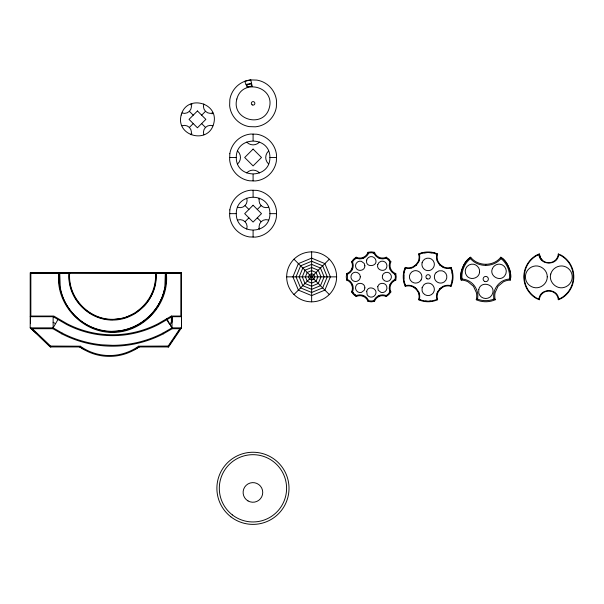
<?xml version="1.0" encoding="UTF-8"?>
<svg xmlns="http://www.w3.org/2000/svg" width="604" height="604" viewBox="0 0 604 604"><rect width="100%" height="100%" fill="white"/><g stroke="black" fill="none" stroke-linecap="round" stroke-linejoin="round"><path stroke-width="0.91" d="M171.362 323.087L171.393 316.051L180.838 316.051L180.838 273.423L166.372 273.423C169.573 304.038 143.246 332.645 112.54 332.404C81.834 332.645 55.508 304.038 58.709 273.423L30.849 273.423L30.849 316.051L53.794 316.051L67.029 323.729A99.305 99.305 0 0 0 158.097 323.729L171.393 316.051M30.525 323.684L30.525 272.774M165.745 272.774C169.143 303.238 143.193 332.004 112.54 331.747C81.887 332.004 55.938 303.238 59.335 272.774M112.54 331.747L112.54 331.369C137.621 331.249 160.317 312.245 164.832 287.572L165.345 273.159L165.73 273.159L155.704 273.136L156.111 272.797C158.301 297.243 137.508 320.007 112.971 320.052L112.518 320.052C87.988 320.226 66.901 297.636 68.992 273.159L68.992 272.963M470.554 258.678L470.675 257.213C477.915 266.628 493.574 266.628 500.822 257.213L503.411 259.199A24.975 24.975 0 0 1 510.72 276.858L510.297 280.09A15.825 15.825 0 0 0 503.457 281.789L498.028 286.281L495.091 292.691A15.825 15.825 0 0 0 495.227 299.735C489.346 302.43 482.151 302.43 476.269 299.735A15.825 15.825 0 0 0 476.405 292.691L473.468 286.281L468.04 281.789A15.825 15.825 0 0 0 461.199 280.09L460.769 276.858A24.975 24.975 0 0 1 468.085 259.199L470.675 257.213A18.747 18.747 0 0 0 462.868 267.383A18.747 18.747 0 0 0 461.199 280.09L462.166 279.093L461.871 276.858A23.881 23.881 0 0 1 468.863 259.977L470.554 258.678C478.111 267.617 493.377 267.617 500.935 258.678L500.822 257.213A18.747 18.747 0 0 1 508.628 267.383A18.747 18.747 0 0 1 510.297 280.09L509.331 279.093L509.625 276.858A23.881 23.881 0 0 0 502.634 259.977L500.935 258.678M236.277 157.501C236.051 135.658 270.139 135.658 269.913 157.501C270.139 179.335 236.051 179.335 236.277 157.501L229.709 157.501M236.277 213.65C236.051 191.815 270.139 191.815 269.913 213.65C270.139 235.492 236.051 235.492 236.277 213.65L229.709 213.65M346.681 273.627L346.258 276.858L346.681 280.09A8.562 8.562 0 0 1 351.588 291.936L353.574 294.518L356.156 296.504A8.562 8.562 0 0 1 368.002 301.411L371.233 301.834L374.465 301.411A8.562 8.562 0 0 1 386.303 296.504L388.893 294.518L390.879 291.936A8.562 8.562 0 0 1 395.786 280.09L396.209 276.858L395.786 273.627A8.562 8.562 0 0 1 390.879 261.789L388.893 259.199L386.303 257.213A8.562 8.562 0 0 1 374.465 252.313L371.233 251.883L368.002 252.313A8.562 8.562 0 0 1 356.156 257.213L353.574 259.199L351.588 261.789A8.562 8.562 0 0 1 346.681 273.627L347.421 274.193L347.421 279.531L348.161 279.848A9.37 9.37 0 0 1 352.812 291.068L352.51 291.808L354.148 293.944L356.284 295.582L357.024 295.288A9.37 9.37 0 0 1 368.251 299.931L368.561 300.671L371.233 301.019L373.899 300.671L374.216 299.931A9.37 9.37 0 0 1 385.435 295.288L386.183 295.582L388.319 293.944L389.957 291.808L389.656 291.068A9.37 9.37 0 0 1 394.306 279.848L395.039 279.531L395.394 276.858L395.039 274.193L394.306 273.876A9.37 9.37 0 0 1 389.656 262.657L389.957 261.909L388.319 259.78L386.183 258.135L385.435 258.437A9.37 9.37 0 0 1 374.216 253.786L373.899 253.053L371.233 252.698L368.561 253.053L368.251 253.786A9.37 9.37 0 0 1 357.024 258.437L356.284 258.135L354.148 259.78L352.51 261.909L352.812 262.657A9.37 9.37 0 0 1 348.161 273.876L347.421 274.193M403.766 275.039L403.766 278.678M404.121 272.313L404.363 270.494M452.132 281.411L452.373 279.592M356.156 296.504L356.284 295.582M386.183 258.135L386.303 257.213M476.269 299.735L477.492 299.063C479.644 289.573 471.89 279.471 462.166 279.093M539.349 299.735L538.987 299.063C539.817 287.897 557.832 287.897 558.662 299.063L558.3 299.735A9.498 9.498 0 0 0 555.303 293.461C551.777 290.139 545.873 290.139 542.347 293.461A9.498 9.498 0 0 0 539.349 299.735L536.337 298.489A24.975 24.975 0 0 1 536.337 255.228L539.349 253.982A9.498 9.498 0 0 0 542.347 260.264C545.873 263.578 551.777 263.578 555.303 260.264A9.498 9.498 0 0 0 558.3 253.982L561.312 255.228A24.975 24.975 0 0 1 561.312 298.489L558.3 299.735M558.3 253.982L558.662 254.654C557.764 266.107 539.289 265.647 538.889 254.171M418.655 299.735L419.327 299.388L419.637 297.915A11.31 11.31 0 0 0 418.715 291.928L416.405 288.591L413.061 286.281A11.31 11.31 0 0 0 407.073 285.352L405.609 285.662L405.254 286.334A10.721 10.721 0 0 1 412.819 286.809L415.99 288.999L418.179 292.17A10.721 10.721 0 0 1 418.655 299.735C424.536 302.43 431.724 302.43 437.606 299.735A10.721 10.721 0 0 1 438.081 292.17L440.271 288.999L443.442 286.809A10.721 10.721 0 0 1 451.007 286.334C453.702 280.452 453.702 273.265 451.007 267.383A10.721 10.721 0 0 1 443.442 266.908L440.271 264.718L438.081 261.547A10.721 10.721 0 0 1 437.606 253.982C431.724 251.287 424.536 251.287 418.655 253.982A10.721 10.721 0 0 1 418.179 261.547L415.99 264.718L412.819 266.908A10.721 10.721 0 0 1 405.254 267.383C402.558 273.265 402.558 280.452 405.254 286.334M437.606 253.982L436.934 254.337L436.624 255.809A11.31 11.31 0 0 0 437.545 261.789L439.855 265.133L443.2 267.444A11.31 11.31 0 0 0 449.18 268.365L450.652 268.055L451.007 267.383M53.129 327.912L53.137 316.7L30.2 316.707M32.322 328.712L52.91 328.712L53.137 327.866L62.197 333.098A109.853 109.853 0 0 0 102.114 344.831L112.563 345.329A109.853 109.853 0 0 0 162.937 333.098L171.989 327.866L181.487 327.866L181.487 272.774L30.2 272.774L30.2 327.866L50.321 346.938L79.894 346.938A51.015 51.015 0 0 0 139.041 346.938L168.614 346.938L181.487 327.866L179.901 328.712L168.161 346.092L138.588 346.228A50.208 50.208 0 0 1 80.34 346.235L50.653 346.092L32.322 328.712L30.2 327.866L53.137 327.866M418.655 253.982L419.327 254.337L421.819 253.303L428.13 252.472L434.442 253.303L434.593 252.736M50.321 346.938L50.653 346.092M352.223 291.845L352.57 290.985M363.185 296.292L363.495 295.545M378.972 258.18L379.282 257.425M404.642 269.822L405.473 267.806M405.254 267.383L405.609 268.055C403.215 273.536 403.215 280.18 405.609 285.662M451.007 286.334L450.652 285.662C453.038 280.18 453.038 273.536 450.652 268.055M450.78 285.911L451.339 284.575M52.91 328.712L61.812 333.853L62.197 333.098M538.987 254.654L539.349 253.982L540.829 258.444L542.347 260.264M52.714 328.599L57.976 319.493M80.347 346.228L79.683 346.809L84.326 349.761M170.102 343.986L172.148 340.958M174.194 337.923L175.726 335.65M176.745 334.14L178.792 331.105M373.899 253.053L374.465 252.313M368.002 301.411L368.561 300.671M389.369 292.985L390.244 291.845L389.897 290.985M405.609 268.055L407.073 268.365A11.31 11.31 0 0 0 413.061 267.444L416.405 265.133L418.715 261.789A11.31 11.31 0 0 0 419.637 255.809L419.327 254.337M450.652 285.662L449.18 285.352A11.31 11.31 0 0 0 443.2 286.281L439.855 288.591L437.545 291.928A11.31 11.31 0 0 0 436.624 297.915L436.934 299.388L437.606 299.735M30.593 328.236L36.814 333.687M49.928 346.568L40.151 336.851M189.392 127.429L193.235 123.578M201.645 115.168L205.496 111.325M245.043 221.706L248.893 217.855M257.296 209.445L261.147 205.602M293.974 294.518L329.301 259.199M388.319 259.78L388.893 259.199M415.99 288.999L416.405 288.591M439.855 265.133L440.271 264.718M440.006 288.742L443.291 286.477M355.107 258.723L356.247 257.848L357.107 258.195M346.681 280.09L347.421 279.531M395.039 274.193L395.786 273.627M134.609 349.761L139.245 346.809L138.588 346.228M68.992 273.182L69.354 272.774L155.704 273.136M181.487 316.707L172.042 316.7L158.497 324.499A100.173 100.173 0 0 1 66.636 324.499L53.137 316.7M61.812 333.853A110.698 110.698 0 0 0 163.322 333.853L172.215 328.712L179.901 328.712M413.914 266.711L414.714 266.266M419.75 253.929L421.758 253.099M351.8 284.907L352.547 284.597M389.92 269.12L390.667 268.81M539.447 254.465L536.579 255.651A24.485 24.485 0 0 0 536.579 298.066L538.987 299.063M436.934 299.388C431.452 301.774 424.808 301.774 419.327 299.388M495.227 299.735L494.004 299.063C488.847 301.2 482.649 301.2 477.492 299.063M558.662 299.063L561.071 298.066A24.485 24.485 0 0 0 572.479 283.201A24.485 24.485 0 0 0 561.071 255.651L558.662 254.654M356.247 295.869L357.107 295.53M68.992 273.159L69.679 272.963M246.054 84.5L251.521 83.276M389.957 261.909L390.879 261.789M351.588 291.936L352.51 291.808M424.491 252.736L426.311 252.495M429.036 301.343L430.856 301.109M59.351 273.174L69.702 272.963M509.331 279.093C499.606 279.471 491.852 289.573 494.004 299.063M269.913 157.501L276.481 157.501M269.913 213.65L276.481 213.65M30.525 272.963L181.162 272.774M181.487 273.076L181.487 327.564M286.666 276.858L336.617 276.858A24.975 24.975 0 0 0 299.154 255.228A24.975 24.975 0 0 0 299.154 298.489A24.975 24.975 0 0 0 336.617 276.858M429.95 252.495L431.769 252.736M372.653 252.631L374.08 252.819L374.442 253.672M425.397 301.109L427.217 301.343M351.588 261.789L352.51 261.909M389.957 291.808L390.879 291.936M385.36 295.53L386.22 295.869M434.495 253.099L436.511 253.929M434.442 253.303L436.934 254.337M351.8 268.81L352.547 269.12M389.92 284.597L390.667 284.907M420.422 300.067L419.078 299.516L419.418 297.893A11.091 11.091 0 0 0 419.168 293.914M394.42 273.65L395.273 274.012L395.461 275.439M443.291 267.247L438.731 263.442M412.97 286.477L414.714 287.459M53.137 322.279L55.553 323.676M395.039 279.531L395.786 280.09M354.54 294.563L355.673 295.439M415.227 287.889L416.247 288.742M415.99 264.718L416.405 265.133M439.855 288.591L440.271 288.999M189.392 111.325L193.235 115.168M201.645 123.578L205.496 127.429M245.043 205.602L248.893 209.445M257.296 217.855L261.147 221.706M293.974 259.199L329.301 294.518M352.661 292.419L353.529 293.559M368.002 252.313L368.561 253.053M373.899 300.671L374.465 301.411M167.157 319.493L172.412 328.599M166.402 318.935L169.097 323.601M168.161 346.092L168.614 346.938M162.937 333.098L163.322 333.853M450.78 267.806L451.898 270.494M404.642 283.903L405.473 285.911M363.185 257.425L363.495 258.18M378.972 295.545L379.282 296.292M247.376 87.686L244.741 81.321L250.728 79.909L256.881 80.098A23.571 23.571 0 0 1 276.549 100.996L276.36 107.15A23.571 23.571 0 0 1 255.462 126.817L249.309 126.629A23.571 23.571 0 0 1 229.641 105.73L229.83 99.577A23.571 23.571 0 0 1 250.728 79.909L252.321 86.644M352.223 261.872L352.57 262.732M171.989 327.866L172.215 328.712M419.078 254.208L419.418 255.832A11.091 11.091 0 0 1 419.312 259.161M386.183 295.582L386.303 296.504M356.156 257.213L356.284 258.135M452.132 272.313L452.373 274.133M404.121 281.411L404.363 283.231M69.679 272.774C67.482 297.009 88.222 319.539 112.563 319.335L112.918 319.335C137.1 319.305 157.576 296.866 155.402 272.774L155.726 272.774A43.329 43.329 0 0 1 144.416 305.684L135.228 313.25L124.326 318.029L112.54 319.667C88.033 319.863 67.15 297.183 69.354 272.774M59.72 272.774L60.249 287.572M485.744 264.371L485.744 265.164M311.641 251.883L311.641 301.834M253.091 134.118L253.091 140.679M253.091 174.322L253.091 180.883M253.091 190.268L253.091 196.836M253.091 230.471L253.091 237.04M168.078 346.938L168.078 346.424L139.577 346.424L139.577 346.938M79.35 346.938L79.35 346.424L50.857 346.424L50.857 346.938M164.817 287.564A53.099 53.099 0 0 1 60.264 287.564M418.987 260.452A11.091 11.091 0 0 1 418.512 261.698M412.351 267.504A11.091 11.091 0 0 1 411.082 267.904M437.741 261.698A11.091 11.091 0 0 1 437.085 259.811M437.085 293.914A11.091 11.091 0 0 1 437.741 292.019M445.827 285.677A11.091 11.091 0 0 1 449.157 285.571M407.104 285.571A11.091 11.091 0 0 1 409.104 285.511M418.512 292.019A11.091 11.091 0 0 1 418.987 293.272M368.025 253.672A9.12 9.12 0 0 1 367.36 254.775M393.317 280.732A9.12 9.12 0 0 1 394.42 280.067M246.711 172.91A8.69 8.69 0 0 1 259.478 172.91M268.501 163.88A8.69 8.69 0 0 1 268.501 151.121M259.478 142.091A8.69 8.69 0 0 1 246.711 142.091M237.689 151.121A8.69 8.69 0 0 1 237.689 163.88M182.038 125.76A7.074 7.074 0 0 1 191.06 134.783A8.69 8.69 0 0 1 191.929 133.967M203.827 134.783A7.074 7.074 0 0 1 212.85 125.76M182.038 112.993A7.074 7.074 0 0 0 191.06 103.971A8.69 8.69 0 0 0 191.929 104.786M203.827 103.971A7.074 7.074 0 0 0 212.85 112.993A8.69 8.69 0 0 0 212.034 113.862M237.689 220.037A7.074 7.074 0 0 1 246.711 229.059M246.711 198.248A7.074 7.074 0 0 1 237.689 207.27M268.501 207.27A7.074 7.074 0 0 1 259.478 198.248A8.69 8.69 0 0 1 258.61 199.063M268.501 220.037A7.074 7.074 0 0 0 259.478 229.059A8.69 8.69 0 0 0 258.61 228.244M172.042 316.7L172.019 322.279L169.573 323.676L172.019 327.866L172.042 316.7M229.83 153.71L229.641 159.864A23.571 23.571 0 0 0 249.309 180.77L255.462 180.958A23.571 23.571 0 0 0 276.36 161.283L276.549 155.137A23.571 23.571 0 0 0 256.881 134.231L250.728 134.043A23.571 23.571 0 0 0 229.83 153.71M229.83 209.867L229.641 216.021A23.571 23.571 0 0 0 249.309 236.919L255.462 237.108A23.571 23.571 0 0 0 276.36 217.44L276.549 211.287A23.571 23.571 0 0 0 256.881 190.388L250.728 190.2A23.571 23.571 0 0 0 229.83 209.867M181.192 115.024C175.326 136.059 208.252 144.885 213.688 123.729C219.562 102.695 186.636 93.869 181.192 115.024M236.851 99.011C230.977 120.045 263.903 128.871 269.339 107.716C275.213 86.682 242.287 77.856 236.851 99.011M360.309 276.858C360.407 280.324 356.224 282.74 353.28 280.913A4.681 4.681 0 0 1 353.28 272.804C356.224 270.985 360.407 273.401 360.309 276.858M364.876 265.82C365.11 271.09 356.805 272.185 355.673 267.036A4.681 4.681 0 0 1 361.403 261.298L364.25 263.48L364.876 265.82M366.711 260.037C364.703 268.523 379.418 266.583 375.288 258.912A4.681 4.681 0 0 0 367.179 258.912L366.711 260.037M364.876 287.897L364.25 290.237L361.403 292.419A4.681 4.681 0 0 1 355.673 286.689C356.805 281.532 365.11 282.627 364.876 287.897M366.711 291.256L367.179 294.812A4.681 4.681 0 0 0 375.288 294.812C378.844 288.969 368.327 284.612 366.711 291.256M377.749 264.612C375.967 270.365 385.458 272.902 386.794 267.036A4.681 4.681 0 0 0 381.056 261.298L378.957 262.513L377.749 264.612M377.749 286.689L378.217 290.237L381.056 292.419A4.681 4.681 0 0 0 386.794 286.689C385.805 282.189 378.738 282.189 377.749 286.689M382.423 275.681C381.267 279.41 385.82 282.906 389.127 280.822A4.575 4.575 0 0 0 389.127 272.902C386.651 271.407 383.125 272.865 382.423 275.681M422.098 262.755C421.396 265.428 422.626 268.387 425.005 269.784A6.244 6.244 0 0 0 431.248 269.784C433.634 268.387 434.857 265.428 434.163 262.755A6.244 6.244 0 0 0 422.098 262.755M422.098 287.731L422.098 290.962A6.244 6.244 0 0 0 434.163 290.962C434.857 288.297 433.634 285.337 431.248 283.94A6.244 6.244 0 0 0 425.005 283.94L423.714 284.937L422.098 287.731M478.776 289.414L478.776 293.151A7.218 7.218 0 0 0 492.721 293.151C495.461 284.28 480.837 280.362 478.776 289.414M547.262 276.858C547.39 283.782 540.157 289.331 533.506 287.413A10.925 10.925 0 0 1 533.506 266.304C540.157 264.393 547.39 269.943 547.262 276.858M550.757 274.035C548.432 281.774 556.405 289.739 564.144 287.413A10.925 10.925 0 0 0 564.144 266.304C558.504 264.756 552.237 268.372 550.757 274.035M479.576 272.283C479.01 278.429 470.259 280.769 466.703 275.734A7.21 7.21 0 0 1 471.482 264.19C475.997 263.51 480.256 267.768 479.576 272.283M492.411 268.584C488.968 275.945 500.142 282.393 504.793 275.734A7.21 7.21 0 0 0 500.014 264.19C496.85 263.797 493.649 265.647 492.411 268.584M298.391 263.616L292.91 276.858L298.391 290.109L311.641 295.59L324.884 290.109L330.373 276.858L324.884 263.616L311.641 258.127L298.391 263.616M300.603 265.82L296.028 276.858L300.603 287.897L311.641 292.472L322.679 287.897L327.247 276.858L322.679 265.82L311.641 261.253L300.603 265.82M302.808 268.033L299.154 276.858L302.808 285.692L311.641 289.346L320.467 285.692L324.129 276.858L320.467 268.033L311.641 264.371L302.808 268.033M305.012 270.237L302.272 276.858L305.012 283.487L311.641 286.228L318.263 283.487L321.003 276.858L318.263 270.237L311.641 267.497L305.012 270.237M307.225 272.449L305.397 276.858L307.225 281.275L311.641 283.102L316.051 281.275L317.885 276.858L316.051 272.449L311.641 270.615L307.225 272.449M309.429 274.654L308.516 276.858L309.429 279.071L311.641 279.984L313.846 279.071L314.76 276.858L313.846 274.654L311.641 273.74L309.429 274.654M421.048 279.984C419.652 282.362 416.692 283.593 414.027 282.891A6.244 6.244 0 0 1 414.027 270.826C416.692 270.131 419.652 271.355 421.048 273.74A6.244 6.244 0 0 1 421.048 279.984M436.201 272.449L435.212 273.74A6.244 6.244 0 0 0 435.212 279.984C436.601 282.362 439.561 283.593 442.234 282.891A6.244 6.244 0 0 0 442.234 270.826L439.002 270.826L436.201 272.449M197.44 110.962L189.037 119.373L197.44 127.784L205.851 119.373L197.44 110.962M253.091 149.09L244.688 157.501L253.091 165.911L261.502 157.501L253.091 149.09M253.091 205.239L244.688 213.65L253.091 222.061L261.502 213.65L253.091 205.239M248.606 86.614L247.655 87.014L246.764 84.87L251.143 83.888L251.687 86.213L248.606 86.614M427.028 278.776A2.212 2.212 0 0 0 430.335 276.858A2.212 2.212 0 0 0 427.028 274.948A2.212 2.212 0 0 0 427.028 278.776M484.431 281.313A2.635 2.635 0 0 0 488.379 279.033A2.635 2.635 0 0 0 484.431 276.753A2.635 2.635 0 0 0 484.431 281.313M230.864 516.82A36.059 36.059 0 0 0 288.682 493.196A36.059 36.059 0 0 0 239.312 454.933A36.059 36.059 0 0 0 230.864 516.82M232.344 514.902A33.635 33.635 0 0 0 286.281 492.864A33.635 33.635 0 0 0 240.233 457.175A33.635 33.635 0 0 0 232.344 514.902M248.025 500.927A9.807 9.807 0 0 0 262.74 492.426A9.807 9.807 0 0 0 248.025 483.932A9.807 9.807 0 0 0 248.025 500.927M252.215 104.892A1.759 1.759 0 0 0 254.858 103.367A1.759 1.759 0 0 0 252.215 101.834A1.759 1.759 0 0 0 252.215 104.892"/></g></svg>
